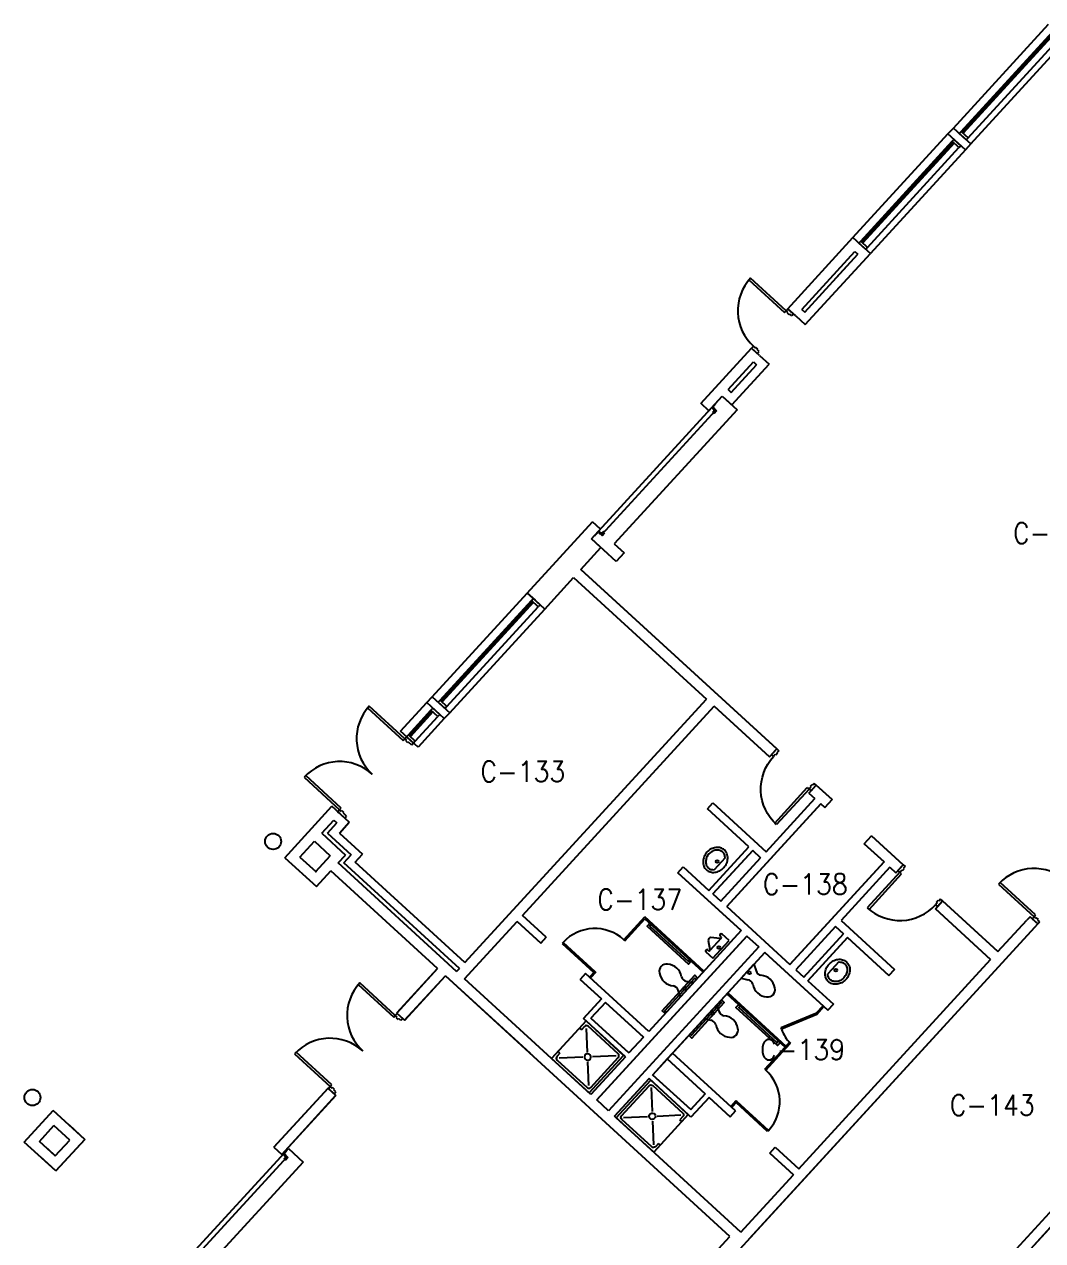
# Model space of a CAD drawing. Header units: inches. Extents: x -2 to 15026, y -1056 to 7065.
# Drawn here: x 3393 to 4154, y 4500 to 5408 of the extents above; entities that cross this region are included whole.
import ezdxf
from ezdxf.enums import TextEntityAlignment as Align

# ---------------------------------------------------------------- set-up
doc = ezdxf.new("R2010")
doc.units = ezdxf.units.IN
doc.header["$LTSCALE"] = 48
doc.header["$MEASUREMENT"] = 0
doc.layers.get('0').update_dxf_attribs({"linetype": 'CONTINUOUS'})
for name, color, linetype in [('A-DOOR', 5, 'CONTINUOUS'), ('A-FURN', 6, 'CONTINUOUS'), ('A-GLAZ', 1, 'CONTINUOUS'), ('A-GLAZ-DETL', 5, 'CONTINUOUS'), ('A-WALL', 7, 'CONTINUOUS'), ('A-WALL-SILL', 3, 'CONTINUOUS'), ('SP-RMNO', 7, 'CONTINUOUS'), ('SP-ROOM', 7, 'CONTINUOUS'), ('SP-ROOMF', 7, 'CONTINUOUS')]:
    doc.layers.add(name, color=color, linetype=linetype)
doc.styles.add('ROMANS', font='ROMANS', dxfattribs={"width": 0.78})

# ---------------------------------------------------------------- blocks, each defined once
blk = doc.blocks.new('FMGRM1')
at = {"style": 'ROMANS', "width": 0.9}
for tag, p in [('DATA1', (0, -0.2836)), ('DATA2', (0, -0.443)), ('DATA3', (0, -0.6024)), ('DATA4', (0, -0.7618)), ('DATA5', (0, -0.9213))]:
    blk.add_attdef(tag, text='', height=0.1172, dxfattribs=at).set_placement(p, align=Align.CENTER)
at = {"layer": 'SP-RMNO', "style": 'ROMANS', "width": 0.9}
blk.add_attdef('RMNUMB', text='', height=0.16, dxfattribs=at).set_placement((0, 0), align=Align.MIDDLE)

msp = doc.modelspace()

# ---------------------------------------------------------------- linework, layer by layer
at = {"layer": 'A-DOOR', "linetype": 'Continuous'}
for p, q in [((3935.33, 5218.29), (3934.15, 5217)), ((3934.15, 5217), (3960.69, 5192.68)), ((3961.87, 5193.97), (3935.33, 5218.29)), ((3961.87, 5193.97), (3963.22, 5195.45)), ((3963.22, 5195.45), (3967.46, 5191.56)), ((3960.69, 5192.68), (3961.87, 5193.97)), ((3963.3, 5192.66), (3961.87, 5193.97)), ((3962.88, 5192.2), (3963.3, 5192.66)), ((3964.26, 5190.94), (3962.88, 5192.2)), ((3964.68, 5191.4), (3964.26, 5190.94)), ((3966.11, 5190.09), (3964.68, 5191.4)), ((3967.46, 5191.56), (3966.11, 5190.09)), ((3937.55, 5167.43), (3936.2, 5165.96)), ((3936.2, 5165.96), (3940.44, 5162.07)), ((3938.98, 5166.12), (3937.55, 5167.43)), ((3939.4, 5166.58), (3938.98, 5166.12)), ((3940.78, 5165.32), (3939.4, 5166.58)), ((3940.36, 5164.86), (3940.78, 5165.32)), ((3941.79, 5163.55), (3940.36, 5164.86)), ((3940.44, 5162.07), (3941.79, 5163.55)), ((3816.55, 5023.55), (3914.21, 5130.12)), ((3906.57, 5121.79), (3909.28, 5124.74)), ((3909.29, 5124.38), (3907.1, 5121.99)), ((3914.21, 5130.12), (3925.27, 5119.99)), ((3909.08, 5119.34), (3824.41, 5026.94)), ((3925.27, 5119.99), (3833.6, 5019.95)), ((3907.13, 5121.28), (3906.57, 5121.79)), ((3907.11, 5121.63), (3907.45, 5121.32)), ((3908.42, 5120.1), (3907.13, 5121.28)), ((3908.48, 5119.85), (3907.13, 5121.08)), ((3907.26, 5118.3), (3908.49, 5119.65)), ((3908.79, 5119.76), (3907.27, 5118.1)), ((3907.31, 5120.59), (3907.47, 5120.77)), ((3907.31, 5120.59), (3907.71, 5120.21)), ((3907.34, 5120.4), (3907.59, 5120.67)), ((3907.34, 5120.4), (3907.52, 5120.23)), ((3907.44, 5121.56), (3909.93, 5119.28)), ((3908.4, 5120.45), (3907.45, 5121.32)), ((3907.52, 5120.23), (3907.77, 5120.5)), ((3907.71, 5120.21), (3907.88, 5120.4)), ((3908.02, 5121.37), (3907.85, 5121.18)), ((3908.13, 5121.27), (3907.96, 5121.08)), ((3908.02, 5121.37), (3908.43, 5121)), ((3908.1, 5117.53), (3909.58, 5119.14)), ((3909.93, 5119.28), (3908.11, 5117.29)), ((3908.32, 5121.1), (3908.15, 5120.91)), ((3908.43, 5121), (3908.26, 5120.81)), ((3909.57, 5119.38), (3908.4, 5120.45)), ((3908.42, 5120.1), (3908.79, 5119.76)), ((3834.98, 5006.66), (3816.55, 5023.55)), ((3819.4, 5026.29), (3821.6, 5028.68)), ((3822.31, 5028.71), (3821.75, 5029.22)), ((3821.95, 5028.7), (3822.29, 5028.39)), ((3822.05, 5028.38), (3824.54, 5026.1)), ((3823.24, 5027.52), (3822.29, 5028.39)), ((3822.3, 5027.82), (3822.7, 5027.44)), ((3823.6, 5027.53), (3822.31, 5028.71)), ((3822.41, 5027.71), (3822.58, 5027.9)), ((3823.85, 5027.49), (3822.5, 5028.72)), ((3822.59, 5027.55), (3822.76, 5027.73)), ((3822.7, 5027.44), (3822.87, 5027.63)), ((3823.2, 5028.58), (3822.95, 5028.31)), ((3823.01, 5028.6), (3823.42, 5028.23)), ((3823.39, 5028.41), (3823.14, 5028.14)), ((3823.2, 5028.58), (3823.39, 5028.41)), ((3824.41, 5026.45), (3823.24, 5027.52)), ((3823.42, 5028.23), (3823.25, 5028.04)), ((3823.6, 5027.53), (3823.96, 5027.19)), ((3823.96, 5027.19), (3825.48, 5028.85)), ((3825.29, 5028.85), (3824.05, 5027.5)), ((3824.54, 5026.1), (3826.37, 5028.09)), ((3826.13, 5028.08), (3824.65, 5026.46)), ((3833.6, 5019.95), (3840.97, 5013.19)), ((3840.97, 5013.19), (3834.98, 5006.66)), ((3650.6, 4898.69), (3649.42, 4897.4)), ((3649.42, 4897.4), (3675.96, 4873.08)), ((3677.15, 4874.37), (3650.6, 4898.69)), ((3675.96, 4873.08), (3677.15, 4874.37)), ((3677.15, 4874.37), (3678.5, 4875.85)), ((3678.58, 4873.06), (3677.15, 4874.37)), ((3678.15, 4872.6), (3678.58, 4873.06)), ((3679.54, 4871.33), (3678.15, 4872.6)), ((3679.96, 4871.79), (3679.54, 4871.33)), ((3682.31, 4869.64), (3679.96, 4871.79)), ((3683.66, 4871.12), (3682.31, 4869.64)), ((3951.04, 4862.44), (3954.93, 4866.68)), ((3952.52, 4861.09), (3951.04, 4862.44)), ((3953.83, 4862.51), (3952.52, 4861.09)), ((3954.29, 4862.09), (3953.83, 4862.51)), ((3955.55, 4863.47), (3954.29, 4862.09)), ((3954.93, 4866.68), (3956.4, 4865.32)), ((3956.4, 4865.32), (3955.09, 4863.9)), ((3955.09, 4863.9), (3955.55, 4863.47)), ((3603.14, 4846.9), (3601.96, 4845.61)), ((3601.96, 4845.61), (3628.5, 4821.28)), ((3629.68, 4822.57), (3603.14, 4846.9)), ((3982.94, 4841), (3981.64, 4839.57)), ((3984.42, 4839.65), (3982.94, 4841)), ((3953.45, 4811.4), (3977.77, 4837.95)), ((3979.06, 4836.76), (3954.74, 4810.22)), ((3977.77, 4837.95), (3979.06, 4836.76)), ((3980.37, 4838.19), (3979.06, 4836.76)), ((3979.06, 4836.76), (3980.53, 4835.41)), ((3981.17, 4840), (3979.91, 4838.61)), ((3979.91, 4838.61), (3980.37, 4838.19)), ((3980.53, 4835.41), (3984.42, 4839.65)), ((3981.64, 4839.57), (3981.17, 4840)), ((3628.5, 4821.28), (3627.15, 4819.81)), ((3627.15, 4819.81), (3632.31, 4815.08)), ((3628.5, 4821.28), (3629.68, 4822.57)), ((3629.93, 4819.97), (3628.5, 4821.28)), ((3630.35, 4820.43), (3629.93, 4819.97)), ((3631.73, 4819.17), (3630.35, 4820.43)), ((3631.31, 4818.71), (3631.73, 4819.17)), ((3633.66, 4816.55), (3631.31, 4818.71)), ((3632.31, 4815.08), (3633.66, 4816.55)), ((3954.74, 4810.22), (3953.45, 4811.4)), ((4045.41, 4775.96), (4049.3, 4780.2)), ((4049.3, 4780.2), (4050.77, 4778.85)), ((4050.77, 4778.85), (4049.46, 4777.42)), ((4049.46, 4777.42), (4049.93, 4777)), ((4046.89, 4774.61), (4022.57, 4748.07)), ((4023.86, 4746.89), (4048.18, 4773.43)), ((4046.89, 4774.61), (4045.41, 4775.96)), ((4048.2, 4776.04), (4046.89, 4774.61)), ((4048.18, 4773.43), (4046.89, 4774.61)), ((4048.66, 4775.62), (4048.2, 4776.04)), ((4049.93, 4777), (4048.66, 4775.62)), ((4120.54, 4765.76), (4147.09, 4741.44)), ((4148.27, 4742.73), (4121.72, 4767.05)), ((4074.74, 4751.72), (4073.43, 4750.29)), ((4073.43, 4750.29), (4074.91, 4748.94)), ((4075.55, 4753.52), (4074.28, 4752.14)), ((4074.28, 4752.14), (4074.74, 4751.72)), ((4074.91, 4748.94), (4078.79, 4753.18)), ((4076.01, 4753.1), (4075.55, 4753.52)), ((4077.32, 4754.53), (4076.01, 4753.1)), ((4078.79, 4753.18), (4077.32, 4754.53)), ((4022.57, 4748.07), (4023.86, 4746.89)), ((4147.09, 4741.44), (4145.73, 4739.96)), ((4147.09, 4741.44), (4148.27, 4742.73)), ((4148.51, 4740.13), (4147.09, 4741.44)), ((4145.73, 4739.96), (4149.97, 4736.08)), ((4148.94, 4740.59), (4148.51, 4740.13)), ((4150.32, 4739.32), (4148.94, 4740.59)), ((4149.9, 4738.86), (4150.32, 4739.32)), ((4151.33, 4737.55), (4149.9, 4738.86)), ((4149.97, 4736.08), (4151.33, 4737.55)), ((3841.4, 4723.53), (3840.66, 4724.2)), ((3795.45, 4722.23), (3794.77, 4721.49)), ((3794.77, 4721.49), (3818.37, 4699.87)), ((3795.45, 4722.23), (3819.04, 4700.61)), ((3643.54, 4692.06), (3642.36, 4690.77)), ((3642.36, 4690.77), (3668.9, 4666.45)), ((3670.08, 4667.74), (3643.54, 4692.06)), ((3670.08, 4667.74), (3671.43, 4669.21)), ((3671.43, 4669.21), (3675.67, 4665.33)), ((3984.24, 4669.23), (3958.16, 4658.4)), ((3668.9, 4666.45), (3670.08, 4667.74)), ((3671.51, 4666.43), (3670.08, 4667.74)), ((3671.09, 4665.97), (3671.51, 4666.43)), ((3672.47, 4664.7), (3671.09, 4665.97)), ((3672.89, 4665.16), (3672.47, 4664.7)), ((3674.32, 4663.85), (3672.89, 4665.16)), ((3675.67, 4665.33), (3674.32, 4663.85)), ((3984.82, 4668.39), (3958.55, 4657.48)), ((3958.55, 4657.48), (3958.16, 4658.4)), ((3596.07, 4640.26), (3594.89, 4638.97)), ((3594.89, 4638.97), (3621.44, 4614.65)), ((3622.62, 4615.94), (3596.07, 4640.26)), ((3621.44, 4614.65), (3620.08, 4613.18)), ((3621.44, 4614.65), (3622.62, 4615.94)), ((3622.86, 4613.34), (3621.44, 4614.65)), ((3620.08, 4613.18), (3624.32, 4609.29)), ((3623.29, 4613.8), (3622.86, 4613.34)), ((3624.67, 4612.53), (3623.29, 4613.8)), ((3624.25, 4612.07), (3624.67, 4612.53)), ((3625.68, 4610.76), (3624.25, 4612.07)), ((3624.32, 4609.29), (3625.68, 4610.76)), ((3948.12, 4580.98), (3924.52, 4602.6)), ((3948.79, 4581.71), (3925.2, 4603.33)), ((3948.79, 4581.71), (3948.12, 4580.98)), ((3515.3, 4486.61), (3590.23, 4568.37)), ((3589.21, 4562.09), (3523.16, 4490)), ((3586.45, 4564.25), (3589.15, 4567.2)), ((3587, 4563.74), (3586.45, 4564.25)), ((3589.17, 4566.84), (3586.97, 4564.45)), ((3586.99, 4564.09), (3587.32, 4563.79)), ((3588.29, 4562.56), (3587, 4563.74)), ((3588.36, 4562.31), (3587.01, 4563.54)), ((3587.13, 4560.76), (3588.36, 4562.11)), ((3588.66, 4562.22), (3587.14, 4560.56)), ((3587.18, 4563.05), (3587.35, 4563.23)), ((3587.18, 4563.05), (3587.58, 4562.68)), ((3587.21, 4562.86), (3587.46, 4563.13)), ((3587.21, 4562.86), (3587.39, 4562.69)), ((3587.31, 4564.03), (3589.8, 4561.74)), ((3588.28, 4562.91), (3587.32, 4563.79)), ((3587.39, 4562.69), (3587.64, 4562.96)), ((3587.58, 4562.68), (3587.75, 4562.86)), ((3587.89, 4563.83), (3587.73, 4563.64)), ((3588.01, 4563.73), (3587.84, 4563.54)), ((3587.89, 4563.83), (3588.3, 4563.46)), ((3587.97, 4559.99), (3589.45, 4561.61)), ((3589.8, 4561.74), (3587.98, 4559.75)), ((3588.19, 4563.56), (3588.02, 4563.37)), ((3588.3, 4563.46), (3588.13, 4563.27)), ((3589.44, 4561.84), (3588.28, 4562.91)), ((3588.29, 4562.56), (3588.66, 4562.22)), ((3590.23, 4568.37), (3601.28, 4558.24)), ((3601.28, 4558.24), (3532.35, 4483.01))]:
    msp.add_line(p, q, dxfattribs=at)
for centre, radius, start, end in [((3909.11, 5124.55), 0.25, 317.5, 47.5), ((3907.28, 5121.82), 0.25, 137.5, 227.5), ((3907.23, 5121.19), 0.141, 137.5, 227.5), ((3907.36, 5118.2), 0.141, 137.5, 227.5), ((3907.56, 5121.45), 0.169, 137.5, 227.5), ((3908.22, 5117.41), 0.169, 137.5, 227.5), ((3908.23, 5120.27), 0.25, 317.5, 47.5), ((3908.39, 5119.74), 0.141, 317.5, 47.5), ((3909.45, 5119.26), 0.169, 317.5, 47.5), ((3819.22, 5026.46), 0.25, 227.5, 317.5), ((3821.78, 5028.51), 0.25, 47.5, 137.5), ((3822.18, 5028.27), 0.169, 47.5, 137.5), ((3822.41, 5028.62), 0.141, 47.5, 137.5), ((3823.41, 5027.7), 0.25, 227.5, 317.5), ((3823.95, 5027.59), 0.141, 227.5, 317.5), ((3824.52, 5026.57), 0.169, 227.5, 317.5), ((3825.39, 5028.75), 0.141, 47.5, 137.5), ((3826.25, 5027.96), 0.169, 47.5, 137.5), ((3819.04, 4700.61), 32, 47.50366, 137.5), ((3981.44, 4664.7), 24, 197.5, 227.5), ((3925.2, 4603.33), 32, 317.5, 47.49634), ((3587.15, 4564.28), 0.25, 137.5, 227.5), ((3587.1, 4563.65), 0.141, 137.5, 227.5), ((3587.23, 4560.67), 0.141, 137.5, 227.5), ((3587.43, 4563.91), 0.169, 137.5, 227.5), ((3588.09, 4559.87), 0.169, 137.5, 227.5), ((3588.11, 4562.73), 0.25, 317.5, 47.5), ((3588.26, 4562.2), 0.141, 317.5, 47.5), ((3588.98, 4567.01), 0.25, 317.5, 47.5), ((3589.33, 4561.72), 0.169, 317.5, 47.5)]:
    msp.add_arc(centre, radius, start, end, dxfattribs=at)
for centre, major_axis, start_param, end_param in [((3961.87, 5193.97), (25.46, 25.46), 1.614429, 3.185226), ((3677.15, 4874.37), (-25.46, 25.46), 0.043633, 1.614429), ((3628.5, 4821.28), (-25.46, 25.46), -1.527163, 0.043633), ((4147.09, 4741.44), (25.46, -25.46), 1.61443, 3.185226), ((4046.89, 4774.61), (-25.46, 25.46), 1.614429, 3.185226), ((3670.08, 4667.74), (25.46, 25.46), 1.614429, 3.185226), ((3621.44, 4614.65), (-25.46, 25.46), -1.527163, 0.043633)]:
    msp.add_ellipse(centre, major_axis=major_axis, ratio=1, start_param=start_param, end_param=end_param, dxfattribs=at)
at = {"layer": 'A-DOOR', "linetype": 'Continuous', "extrusion": (0, 0, -1)}
msp.add_ellipse((3979.06, 4836.76), major_axis=(25.46, 25.46), ratio=1, start_param=3.097959, end_param=4.668756, dxfattribs=at)
at = {"layer": 'A-DOOR', "linetype": 'Continuous'}
for p in [(3627.52, 4819.47), (3620.45, 4612.84)]:
    msp.add_point(p, dxfattribs=at)
at = {"layer": 'A-FURN', "linetype": 'Continuous'}
for p, q in [((4020.3, 4795.92), (4020.3, 4795.92)), ((3916.34, 4785.48), (3908.15, 4776.54)), ((3903.72, 4723.71), (3905.08, 4717.05)), ((3913.21, 4725.19), (3905.11, 4716.34)), ((3912.51, 4725.16), (3905.75, 4725.92)), ((3907.13, 4710.41), (3919.3, 4723.68)), ((3912.78, 4726.94), (3913.52, 4726.26)), ((3919.3, 4723.68), (3914.13, 4728.41)), ((3901.97, 4715.14), (3907.13, 4710.41)), ((3904.06, 4715.94), (3903.32, 4716.62)), ((3928.39, 4695.62), (3937.85, 4705.94)), ((3937.85, 4705.94), (3939.48, 4701.05)), ((4001.26, 4707.62), (3993.08, 4698.69)), ((3892.49, 4691.96), (3883.03, 4681.64)), ((3892.49, 4691.96), (3887.48, 4693.16)), ((3928.39, 4695.62), (3933.4, 4694.42)), ((3883.03, 4681.64), (3881.4, 4686.52)), ((3910.18, 4675.75), (3900.72, 4665.43)), ((3910.18, 4675.75), (3911.81, 4670.86)), ((3812.57, 4663.58), (3786.84, 4635.49)), ((3811.4, 4659.48), (3809.15, 4657.03)), ((3840.59, 4637.9), (3812.57, 4663.58)), ((3836.5, 4639.06), (3814.09, 4659.6)), ((3900.72, 4665.43), (3905.73, 4664.23)), ((3807.75, 4658.31), (3809.15, 4657.03)), ((3813.56, 4640.28), (3812.81, 4658.08)), ((3786.84, 4635.49), (3814.86, 4609.82)), ((3793.07, 4639.48), (3790.81, 4637.02)), ((3790.93, 4634.33), (3813.35, 4613.79)), ((3793.07, 4639.48), (3791.66, 4640.76)), ((3810.14, 4636.54), (3792.34, 4635.74)), ((3814.63, 4615.31), (3813.87, 4633.12)), ((3814.86, 4609.82), (3840.59, 4637.9)), ((3816.03, 4613.91), (3836.62, 4636.37)), ((3835.1, 4637.65), (3817.3, 4636.86)), ((3835.12, 4591.26), (3860.85, 4619.34)), ((3839.09, 4592.78), (3859.68, 4615.25)), ((3860.85, 4619.34), (3888.87, 4593.66)), ((3862.36, 4615.37), (3884.78, 4594.82)), ((3861.08, 4613.84), (3861.84, 4596.04)), ((3863.14, 4565.58), (3835.12, 4591.26)), ((3861.62, 4569.55), (3839.21, 4590.09)), ((3840.61, 4591.5), (3858.41, 4592.3)), ((3862.15, 4588.88), (3862.9, 4571.08)), ((3888.87, 4593.66), (3863.14, 4565.58)), ((3865.57, 4592.62), (3883.37, 4593.41)), ((3884.9, 4592.14), (3882.64, 4589.68)), ((3884.04, 4588.4), (3882.64, 4589.68)), ((3866.56, 4572.13), (3864.31, 4569.67)), ((3866.56, 4572.13), (3867.96, 4570.84))]:
    msp.add_line(p, q, dxfattribs=at)
for points in [[(3915.88, 4791.25, 0.115836), (3912.97, 4792.88, 0.104065), (3909.38, 4793.14, 0.09084), (3905.92, 4792.01, 0.083285), (3902.85, 4789.62, 0.083285), (3900.73, 4786.35, 0.09084), (3899.91, 4782.81, 0.104065), (3900.49, 4779.25, 0.115836), (3902.36, 4776.5, 0.115836), (3905.27, 4774.87, 0.104065), (3908.86, 4774.61, 0.09084), (3912.32, 4775.73, 0.083285), (3915.39, 4778.13, 0.083285), (3917.51, 4781.4, 0.09084), (3918.33, 4784.94, 0.104065), (3917.75, 4788.49, 0.115836), (3915.88, 4791.25)], [(3914.52, 4789.77, 0.115836), (3912.42, 4790.95, 0.104065), (3909.64, 4791.16, 0.09084), (3906.88, 4790.25, 0.083285), (3904.33, 4788.27, 0.083285), (3902.57, 4785.55, 0.09084), (3901.91, 4782.72, 0.104065), (3902.35, 4779.97, 0.115836), (3903.72, 4777.98, 0.115836), (3905.82, 4776.79, 0.087296), (3908.15, 4776.54)], [(3916.34, 4785.48, 0.087296), (3915.89, 4787.77, 0.115836), (3914.52, 4789.77)], [(4007.05, 4707.67, -0.115836), (4008.93, 4704.92, -0.104065), (4009.5, 4701.36, -0.09084), (4008.68, 4697.82, -0.083285), (4006.56, 4694.55, -0.083285), (4003.49, 4692.16, -0.09084), (4000.04, 4691.03, -0.104065), (3996.45, 4691.29, -0.115836), (3993.54, 4692.92, -0.115836), (3991.66, 4695.68, -0.104065), (3991.09, 4699.23, -0.09084), (3991.91, 4702.77, -0.083285), (3994.03, 4706.04, -0.083285), (3997.1, 4708.43, -0.09084), (4000.55, 4709.56, -0.104065), (4004.14, 4709.3, -0.115836), (4007.05, 4707.67)], [(4005.7, 4706.19, -0.115836), (4007.06, 4704.2, -0.104065), (4007.51, 4701.45, -0.09084), (4006.85, 4698.62, -0.083285), (4005.09, 4695.9, -0.083285), (4002.54, 4693.91, -0.09084), (3999.77, 4693.01, -0.104065), (3997, 4693.21, -0.115836), (3994.89, 4694.4, -0.115836), (3993.53, 4696.4, -0.087296), (3993.08, 4698.69)], [(4001.26, 4707.62, -0.087296), (4003.59, 4707.38, -0.115836), (4005.7, 4706.19)]]:
    msp.add_lwpolyline(points, format="xyb", dxfattribs=at)
for points in [[(3860.11, 4736.55), (3858.08, 4734.34), (3889.05, 4705.96), (3891.07, 4708.18)], [(3861.21, 4735.54), (3860.2, 4734.43), (3888.95, 4708.08), (3889.97, 4709.19)], [(3871.54, 4669.1), (3869.33, 4671.13), (3893.66, 4697.67), (3895.87, 4695.65)], [(3872.56, 4670.21), (3871.45, 4671.22), (3893.75, 4695.55), (3894.85, 4694.54)], [(3889.24, 4652.89), (3891.45, 4650.86), (3915.77, 4677.41), (3913.56, 4679.43)], [(3890.25, 4654), (3891.36, 4652.98), (3913.65, 4677.31), (3912.55, 4678.33)], [(3957.43, 4647.37), (3955.4, 4645.16), (3924.43, 4673.54), (3926.46, 4675.75)], [(3956.32, 4648.39), (3955.31, 4647.28), (3926.55, 4673.63), (3927.57, 4674.73)]]:
    msp.add_lwpolyline(points, dxfattribs=at)
for centre in [(3910.39, 4782.71), (3911.74, 4718.4), (3934.59, 4699.43), (3999.02, 4701.46), (3886.29, 4688.15), (3906.93, 4669.24)]:
    msp.add_circle(centre, 1, dxfattribs=at)
for centre, radius, start, end in [((3906.21, 4723.47), 2.5, 100.6301, 174.3699), ((3913.46, 4727.67), 1, 47.5, 227.5), ((3912.83, 4725.88), 0.791, 245.93495, 29.06505), ((3902.65, 4715.88), 1, 47.5, 227.5), ((3904.38, 4716.66), 0.791, 245.93495, 29.06505), ((3872.5, 4700.78), 5.3, 79.39079, 195.60921), ((3872.86, 4694.96), 11.05, 8.19235, 86.80765), ((3878.33, 4700.93), 11.05, 188.19235, 266.80765), ((3888.68, 4698.16), 5.15, 198.4454, 256.5546), ((3944.36, 4702.68), 5.15, 198.4454, 256.5546), ((3942.55, 4686.64), 11.05, 8.19235, 86.80765), ((3876.52, 4684.89), 5.15, 18.4454, 76.5546), ((3932.2, 4689.41), 5.15, 18.4454, 76.5546), ((3948.02, 4692.62), 11.05, 188.19235, 266.80765), ((3948.38, 4686.79), 5.3, 259.39079, 15.60921), ((3916.69, 4672.49), 5.15, 198.4454, 256.5546), ((3904.53, 4659.22), 5.15, 18.4454, 76.5546), ((3920.35, 4662.43), 11.05, 188.19235, 266.80765), ((3914.88, 4656.45), 11.05, 8.19235, 86.80765), ((3920.72, 4656.6), 5.3, 259.39079, 15.60921)]:
    msp.add_arc(centre, radius, start, end, dxfattribs=at)
for centre, major_axis, ratio, start_param, end_param in [((3812.8, 4658.2), (1.29, 1.4), 0.997876, 0.000001, 1.570797), ((3792.21, 4635.73), (1.29, 1.4), 0.997876, 1.570797, 3.141593), ((3813.72, 4636.7), (-1.35, 1.96), 0.997091, 3.236242, 9.519417), ((3835.22, 4637.66), (1.29, 1.4), 0.997876, -1.570796, 0.000001), ((3814.63, 4615.19), (1.29, 1.4), 0.997876, 3.141593, 4.71239)]:
    msp.add_ellipse(centre, major_axis=major_axis, ratio=ratio, start_param=start_param, end_param=end_param, dxfattribs=at)
at = {"layer": 'A-FURN', "linetype": 'Continuous', "extrusion": (0, 0, -1)}
for centre, major_axis, ratio, start_param, end_param in [((3861.08, 4613.96), (1.29, 1.4), 0.997876, 4.712388, 6.283184), ((3840.49, 4591.5), (1.29, 1.4), 0.997876, 3.141592, 4.712388), ((3861.99, 4592.46), (1.68, 1.69), 0.996918, 1.660066, 7.943241), ((3883.49, 4593.42), (1.29, 1.4), 0.997876, -0.000001, 1.570796), ((3862.91, 4570.96), (1.29, 1.4), 0.997876, 1.570796, 3.141592)]:
    msp.add_ellipse(centre, major_axis=major_axis, ratio=ratio, start_param=start_param, end_param=end_param, dxfattribs=at)
at = {"layer": 'A-GLAZ', "linetype": 'Continuous'}
for p, q in [((4092.63, 5327.79), (4160.86, 5402.26)), ((4161.6, 5401.58), (4093.37, 5327.12)), ((4162.34, 5400.9), (4094.1, 5326.44)), ((4097.79, 5323.06), (4166.03, 5397.53)), ((4017.64, 5245.95), (4085.87, 5320.42)), ((4086.61, 5319.74), (4018.38, 5245.28)), ((4087.35, 5319.07), (4019.11, 5244.6)), ((4022.8, 5241.22), (4091.03, 5315.69)), ((3703.49, 4903.12), (3771.72, 4977.58)), ((3772.46, 4976.91), (3704.23, 4902.44)), ((3773.2, 4976.23), (3704.96, 4901.77)), ((3708.65, 4898.39), (3776.89, 4972.85)), ((3679.85, 4877.32), (3696.73, 4895.75)), ((3697.47, 4895.07), (3680.59, 4876.64)), ((3698.21, 4894.4), (3681.32, 4875.97)), ((3685.01, 4872.59), (3701.89, 4891.02))]:
    msp.add_line(p, q, dxfattribs=at)
at = {"layer": 'A-GLAZ-DETL', "linetype": 'Continuous'}
for p, q in [((4091.28, 5326.32), (4092.63, 5327.79)), ((4096.44, 5321.59), (4091.28, 5326.32)), ((4092.63, 5327.79), (4097.79, 5323.06)), ((4097.79, 5323.06), (4096.44, 5321.59)), ((4085.87, 5320.42), (4087.23, 5321.89)), ((4091.03, 5315.69), (4085.87, 5320.42)), ((4087.23, 5321.89), (4092.39, 5317.16)), ((4092.39, 5317.16), (4091.03, 5315.69)), ((4016.29, 5244.48), (4017.64, 5245.95)), ((4021.45, 5239.75), (4016.29, 5244.48)), ((4017.64, 5245.95), (4022.8, 5241.22)), ((4022.8, 5241.22), (4021.45, 5239.75)), ((3771.72, 4977.58), (3773.08, 4979.06)), ((3776.89, 4972.85), (3771.72, 4977.58)), ((3773.08, 4979.06), (3778.24, 4974.33)), ((3778.24, 4974.33), (3776.89, 4972.85)), ((3696.73, 4895.75), (3698.09, 4897.22)), ((3701.89, 4891.02), (3696.73, 4895.75)), ((3698.09, 4897.22), (3703.25, 4892.49)), ((3702.14, 4901.64), (3703.49, 4903.12)), ((3707.3, 4896.92), (3702.14, 4901.64)), ((3703.49, 4903.12), (3708.65, 4898.39)), ((3708.65, 4898.39), (3707.3, 4896.92)), ((3703.25, 4892.49), (3701.89, 4891.02)), ((3678.5, 4875.85), (3679.85, 4877.32)), ((3683.66, 4871.12), (3678.5, 4875.85)), ((3678.5, 4875.85), (3683.66, 4871.12)), ((3679.85, 4877.32), (3685.01, 4872.59)), ((3685.01, 4872.59), (3683.66, 4871.12))]:
    msp.add_line(p, q, dxfattribs=at)
at = {"layer": 'A-WALL', "linetype": 'Continuous'}
for p, q in [((4082.8, 5325.95), (4086.86, 5330.37)), ((4095.8, 5314.04), (4082.8, 5325.95)), ((4086.86, 5330.37), (4099.85, 5318.46)), ((4099.85, 5318.46), (4095.8, 5314.04)), ((3963.22, 5195.45), (4011.86, 5248.53)), ((4017.76, 5243.13), (4011.86, 5248.53)), ((4017.76, 5243.13), (4024.86, 5236.62)), ((3973.6, 5194.93), (4013.29, 5238.24)), ((3975.81, 5192.9), (4015.5, 5236.22)), ((3976.22, 5183.54), (4024.86, 5236.62)), ((3976.22, 5183.54), (4024.86, 5236.62)), ((3999.03, 5218.24), (4015.5, 5236.22)), ((4013.29, 5238.24), (4015.5, 5236.22)), ((3969.12, 5190.04), (3963.22, 5195.45)), ((3969.12, 5190.04), (3976.22, 5183.54)), ((3973.6, 5194.93), (3975.81, 5192.9)), ((3898.37, 5124.67), (3936.2, 5165.96)), ((3942.1, 5160.55), (3936.2, 5165.96)), ((3942.1, 5160.55), (3949.19, 5154.05)), ((3918.69, 5135), (3937.62, 5155.67)), ((3920.9, 5132.98), (3939.83, 5153.64)), ((3921.31, 5123.62), (3949.19, 5154.05)), ((3937.62, 5155.67), (3939.83, 5153.64)), ((3918.69, 5135), (3920.9, 5132.98)), ((3904.28, 5119.25), (3898.38, 5124.65)), ((3904.26, 5119.26), (3914.21, 5130.12)), ((3914.21, 5130.12), (3921.29, 5123.63)), ((3768.65, 4983.11), (3817.29, 5036.2)), ((3823.21, 5030.78), (3817.31, 5036.18)), ((3823.65, 5017.04), (3816.55, 5023.55)), ((3808.67, 5000.7), (3823.65, 5017.04)), ((3954.93, 4866.68), (3808.67, 5000.7)), ((3808.67, 5000.7), (3954.93, 4866.68)), ((3781.65, 4971.2), (3803.27, 4994.8)), ((3803.27, 4994.8), (3902.37, 4903.99)), ((3768.65, 4983.11), (3774.51, 4977.75)), ((3774.51, 4977.75), (3781.6, 4971.25)), ((3693.66, 4901.27), (3697.72, 4905.7)), ((3697.72, 4905.7), (3710.71, 4893.79)), ((3706.66, 4889.37), (3693.66, 4901.27)), ((3721.98, 4707.13), (3902.37, 4903.99)), ((3765.04, 4742.28), (3908.27, 4898.58)), ((3765.04, 4742.28), (3908.27, 4898.58)), ((3902.37, 4903.99), (3902.37, 4903.99)), ((3902.37, 4903.99), (3902.37, 4903.99)), ((3902.37, 4903.99), (3902.37, 4903.99)), ((3908.27, 4898.58), (3949.53, 4860.77)), ((3908.27, 4898.58), (3908.27, 4898.58)), ((3949.53, 4860.77), (3908.27, 4898.58)), ((3710.71, 4893.79), (3706.66, 4889.37)), ((3687.07, 4867.99), (3674.07, 4879.9)), ((3954.93, 4866.68), (3949.53, 4860.77)), ((3949.53, 4860.77), (3954.93, 4866.67)), ((3949.53, 4860.77), (3949.53, 4860.77)), ((3979.01, 4833.75), (3984.42, 4839.65)), ((3979.01, 4833.75), (3984.42, 4839.65)), ((3979.01, 4833.75), (3983.45, 4829.69)), ((3996.22, 4828.84), (3984.42, 4839.65)), ((3984.42, 4839.65), (3996.22, 4828.84)), ((3587.59, 4785.52), (3622.72, 4823.86)), ((3628.62, 4818.46), (3622.72, 4823.86)), ((3903.11, 4821.93), (3907.16, 4826.35)), ((3903.11, 4821.93), (3907.16, 4826.35)), ((3907.16, 4826.35), (3946.96, 4789.88)), ((3907.16, 4826.35), (3946.96, 4789.88)), ((3917.61, 4748.96), (3987.87, 4825.64)), ((3987.87, 4825.64), (3917.61, 4748.96)), ((3946.96, 4789.88), (3983.45, 4829.69)), ((3946.96, 4789.88), (3983.45, 4829.69)), ((3987.87, 4825.64), (3990.81, 4822.95)), ((3990.81, 4822.95), (3987.87, 4825.64)), ((3990.81, 4822.95), (3996.22, 4828.84)), ((3996.22, 4828.84), (3990.81, 4822.95)), ((3628.62, 4818.46), (3635.72, 4811.95)), ((3934.06, 4793.57), (3903.11, 4821.93)), ((3615.11, 4803.71), (3624.08, 4813.49)), ((3619.35, 4803.9), (3626.29, 4811.47)), ((3624.08, 4813.49), (3626.29, 4811.47)), ((3628.29, 4803.84), (3635.72, 4811.95)), ((3598.9, 4786.02), (3609.71, 4797.81)), ((3609.71, 4797.81), (3621.5, 4787)), ((3615.11, 4803.71), (3632.8, 4787.49)), ((3619.35, 4803.9), (3637.04, 4787.68)), ((3628.29, 4803.84), (3645.52, 4788.05)), ((4020.3, 4795.92), (4025.71, 4801.82)), ((4020.3, 4795.92), (4025.71, 4801.82)), ((4020.3, 4795.92), (4035.04, 4782.41)), ((4035.04, 4782.41), (4020.3, 4795.92)), ((4049.3, 4780.2), (4025.71, 4801.82)), ((4025.71, 4801.82), (4049.3, 4780.2)), ((3610.69, 4775.21), (3621.5, 4787)), ((3627.4, 4781.59), (3632.8, 4787.49)), ((3631.64, 4781.78), (3637.04, 4787.68)), ((3640.11, 4782.15), (3645.52, 4788.05)), ((3904.34, 4761.12), (3934.06, 4793.57)), ((3904.34, 4761.12), (3934.06, 4793.56)), ((3907.28, 4758.42), (3937.01, 4790.86)), ((3937.01, 4790.86), (3907.28, 4758.42)), ((3937.01, 4790.86), (3942.91, 4785.46)), ((3942.91, 4785.46), (3937.01, 4790.86)), ((3587.59, 4785.52), (3611.19, 4763.9)), ((3598.9, 4786.02), (3610.69, 4775.21)), ((3715.9, 4700.5), (3627.4, 4781.59)), ((3717.93, 4702.71), (3631.64, 4781.78)), ((3721.98, 4707.13), (3640.11, 4782.15)), ((3881.12, 4774.26), (3885.17, 4778.68)), ((3881.12, 4774.26), (3885.17, 4778.68)), ((3885.17, 4778.68), (3904.34, 4761.12)), ((3885.17, 4778.68), (3904.34, 4761.12)), ((3913.18, 4753.01), (3942.91, 4785.46)), ((3913.18, 4753.01), (3942.91, 4785.46)), ((4035.04, 4782.41), (3964.78, 4705.74)), ((3964.78, 4705.74), (4035.04, 4782.41)), ((4039.46, 4778.36), (4002.98, 4738.54)), ((4039.46, 4778.36), (4002.98, 4738.54)), ((4039.46, 4778.36), (4043.89, 4774.3)), ((4043.89, 4774.3), (4049.3, 4780.2)), ((4043.89, 4774.3), (4049.3, 4780.2)), ((4049.3, 4780.2), (4043.89, 4774.3)), ((3611.19, 4763.9), (3621.99, 4775.7)), ((3701.62, 4702.73), (3621.99, 4775.7)), ((3881.12, 4774.26), (3928.29, 4731.03)), ((3928.29, 4731.03), (3881.12, 4774.26)), ((3907.29, 4758.42), (3913.18, 4753.02)), ((3907.29, 4758.42), (3913.18, 4753.02)), ((4073.38, 4747.28), (4078.79, 4753.17)), ((4073.38, 4747.28), (4078.79, 4753.17)), ((4120.08, 4715.34), (4078.79, 4753.17)), ((4078.79, 4753.17), (4120.08, 4715.34)), ((3782.71, 4726.09), (3765.04, 4742.28)), ((3782.71, 4726.09), (3765.04, 4742.28)), ((3840.66, 4724.2), (3856.36, 4741.34)), ((3900.6, 4700.81), (3856.36, 4741.34)), ((3917.61, 4748.96), (3964.78, 4705.74)), ((3917.61, 4748.96), (3964.78, 4705.74)), ((4073.38, 4747.28), (4114.67, 4709.45)), ((4114.67, 4709.45), (4073.38, 4747.28)), ((4144.1, 4741.46), (4141.74, 4738.9)), ((4149.97, 4736.08), (4144.1, 4741.46)), ((3721.8, 4695.09), (3761, 4737.86)), ((3778.66, 4721.67), (3761, 4737.86)), ((3761, 4737.86), (3778.66, 4721.67)), ((3841.4, 4723.53), (3856.42, 4739.93)), ((3899.92, 4700.07), (3856.42, 4739.93)), ((3998.92, 4734.12), (3969.2, 4701.68)), ((3998.92, 4734.12), (3969.2, 4701.68)), ((3998.92, 4734.12), (4004.82, 4728.71)), ((4004.82, 4728.71), (3998.92, 4734.12)), ((4002.98, 4738.54), (4042.8, 4702.06)), ((4002.98, 4738.54), (4042.8, 4702.06)), ((4120.08, 4715.34), (4141.74, 4738.9)), ((4125.98, 4709.94), (4147.59, 4733.53)), ((4147.59, 4733.53), (4149.97, 4736.08)), ((3782.71, 4726.09), (3778.66, 4721.67)), ((3778.66, 4721.67), (3782.71, 4726.09)), ((3932.72, 4726.98), (3820.57, 4604.59)), ((3820.57, 4604.59), (3932.72, 4726.98)), ((3928.29, 4731.03), (3859.38, 4655.83)), ((3928.29, 4731.03), (3928.29, 4731.03)), ((3932.72, 4726.98), (3941.56, 4718.87)), ((3941.56, 4718.87), (3932.72, 4726.98)), ((3975.1, 4696.28), (4004.82, 4728.71)), ((3975.1, 4696.28), (4004.82, 4728.71)), ((3978.05, 4693.58), (4007.77, 4726.01)), ((4007.77, 4726.01), (3978.05, 4693.58)), ((4007.77, 4726.01), (4038.74, 4697.63)), ((4038.74, 4697.63), (4007.77, 4726.01)), ((3941.56, 4718.87), (3829.41, 4596.48)), ((3941.56, 4718.87), (3829.41, 4596.48)), ((3862.28, 4623.46), (3945.99, 4714.82)), ((3945.99, 4714.82), (3877.08, 4639.62)), ((3941.56, 4718.87), (3941.56, 4718.87)), ((3945.99, 4714.82), (3993.17, 4671.58)), ((3993.17, 4671.58), (3945.99, 4714.82)), ((4125.98, 4709.94), (3934.11, 4500.55)), ((3938.16, 4504.98), (4125.98, 4709.94)), ((3971.44, 4553.14), (4114.67, 4709.45)), ((3971.44, 4553.14), (4114.67, 4709.45)), ((3701.62, 4702.73), (3671.15, 4669.48)), ((3671.2, 4669.54), (3701.62, 4702.73)), ((3677.04, 4664.07), (3707.52, 4697.33)), ((3677.1, 4664.14), (3707.52, 4697.33)), ((3919.85, 4502.76), (3707.52, 4697.33)), ((3707.52, 4697.33), (3770.92, 4639.23)), ((3770.92, 4639.23), (3707.52, 4697.33)), ((3715.9, 4700.5), (3717.93, 4702.71)), ((3717.93, 4702.71), (3715.9, 4700.5)), ((3812.2, 4699.07), (3808.14, 4694.65)), ((3812.2, 4699.07), (3808.14, 4694.65)), ((3859.38, 4655.83), (3812.2, 4699.07)), ((3859.38, 4655.83), (3812.2, 4699.07)), ((3819.04, 4700.61), (3815.15, 4696.37)), ((3819.78, 4699.93), (3815.89, 4695.69)), ((3819.78, 4699.93), (3819.04, 4700.61)), ((3969.2, 4701.68), (3975.1, 4696.28)), ((3969.2, 4701.68), (3975.1, 4696.28)), ((3975.1, 4696.28), (3977.07, 4698.43)), ((4038.74, 4697.63), (4042.8, 4702.06)), ((4042.8, 4702.06), (4038.74, 4697.63)), ((3816.14, 4608.64), (3721.8, 4695.09)), ((3808.14, 4694.65), (3824, 4680.12)), ((3824, 4680.12), (3808.14, 4694.65)), ((3978.05, 4693.58), (3997.23, 4676.01)), ((3978.05, 4693.58), (3997.23, 4676.01)), ((3824, 4680.12), (3810.54, 4665.44)), ((3810.54, 4665.44), (3824, 4680.12)), ((3917.61, 4683.86), (3961.11, 4644)), ((3918.29, 4684.59), (3961.79, 4644.73)), ((3677.04, 4664.07), (3671.15, 4669.48)), ((3671.15, 4669.48), (3677.04, 4664.07)), ((3826.94, 4677.42), (3816.19, 4665.68)), ((3826.94, 4677.42), (3816.19, 4665.68)), ((3855.33, 4651.41), (3826.94, 4677.42)), ((3826.94, 4677.42), (3855.33, 4651.41)), ((3989.49, 4674.96), (3984.24, 4669.23)), ((3990.22, 4674.28), (3984.82, 4668.39)), ((3993.17, 4671.58), (3997.23, 4676.01)), ((3997.23, 4676.01), (3993.17, 4671.58)), ((3841.87, 4636.72), (3810.54, 4665.44)), ((3841.87, 4636.72), (3810.54, 4665.44)), ((3844.58, 4639.67), (3816.19, 4665.68)), ((3816.19, 4665.68), (3844.58, 4639.67)), ((3855.33, 4651.41), (3844.58, 4639.67)), ((3946.08, 4627.6), (3961.11, 4644)), ((3946.82, 4626.92), (3961.85, 4643.32)), ((3961.11, 4644), (3964.49, 4647.68)), ((3961.85, 4643.32), (3965.22, 4647)), ((3841.87, 4636.72), (3816.14, 4608.64)), ((3841.87, 4636.72), (3816.14, 4608.64)), ((3873.02, 4635.2), (3862.28, 4623.46)), ((3877.08, 4639.62), (3873.02, 4635.2)), ((3877.08, 4639.62), (3873.02, 4635.2)), ((3873.02, 4635.2), (3901.41, 4609.19)), ((3901.41, 4609.19), (3873.02, 4635.2)), ((3924.26, 4596.38), (3877.08, 4639.62)), ((3924.26, 4596.38), (3877.08, 4639.62)), ((3890.66, 4597.45), (3862.27, 4623.47)), ((3862.27, 4623.47), (3890.66, 4597.45)), ((3946.08, 4627.6), (3946.82, 4626.92)), ((3859.57, 4620.52), (3833.84, 4592.43)), ((3833.84, 4592.43), (3859.57, 4620.52)), ((3890.9, 4591.8), (3859.57, 4620.52)), ((3890.9, 4591.8), (3859.57, 4620.52)), ((3579.32, 4569.27), (3619.85, 4613.5)), ((3619.85, 4613.5), (3579.32, 4569.27)), ((3585.22, 4563.86), (3625.75, 4608.1)), ((3585.22, 4563.86), (3625.69, 4608.03)), ((3619.79, 4613.43), (3619.85, 4613.5)), ((3619.79, 4613.43), (3625.69, 4608.03)), ((3625.69, 4608.03), (3619.79, 4613.43)), ((3901.41, 4609.19), (3890.66, 4597.45)), ((3890.66, 4597.45), (3901.41, 4609.19)), ((3904.36, 4606.48), (3890.9, 4591.8)), ((3904.36, 4606.48), (3890.9, 4591.8)), ((3920.21, 4591.96), (3904.36, 4606.48)), ((3904.36, 4606.48), (3920.21, 4591.96)), ((3393.02, 4573.19), (3414.64, 4596.78)), ((3438.24, 4575.16), (3414.64, 4596.78)), ((3829.41, 4596.48), (3820.57, 4604.59)), ((3924.26, 4596.38), (3920.21, 4591.96)), ((3920.21, 4591.96), (3924.26, 4596.38)), ((3924.46, 4604.01), (3920.57, 4599.76)), ((3925.2, 4603.33), (3921.31, 4599.09)), ((3924.46, 4604.01), (3925.2, 4603.33)), ((4042.61, 4382.14), (4238.54, 4595.95)), ((3928.21, 4505.95), (3833.84, 4592.43)), ((3404.33, 4573.68), (3415.14, 4585.48)), ((3426.93, 4574.67), (3415.14, 4585.48)), ((3426.93, 4574.67), (3421.03, 4580.07)), ((3426.44, 4585.97), (3438.24, 4575.16)), ((3416.62, 4551.56), (3393.02, 4573.19)), ((3416.12, 4562.87), (3404.33, 4573.68)), ((3416.12, 4562.87), (3426.93, 4574.67)), ((3416.12, 4562.87), (3426.93, 4574.67)), ((3416.62, 4551.57), (3438.24, 4575.16)), ((3438.24, 4575.16), (3416.62, 4551.57)), ((3579.32, 4569.27), (3585.22, 4563.86)), ((3579.32, 4569.27), (3585.22, 4563.86)), ((3949.7, 4564.92), (3953.76, 4569.35)), ((3949.7, 4564.92), (3953.76, 4569.35)), ((3953.76, 4569.35), (3971.44, 4553.14)), ((3953.76, 4569.35), (3971.44, 4553.14)), ((4209.67, 4576.28), (4036.78, 4387.61)), ((3416.62, 4551.57), (3404.82, 4562.37)), ((3410.23, 4568.27), (3416.12, 4562.87)), ((3949.7, 4564.92), (3967.39, 4548.71)), ((3967.39, 4548.71), (3949.7, 4564.92)), ((3928.21, 4505.95), (3967.39, 4548.71)), ((3928.21, 4505.95), (3967.39, 4548.71)), ((4164.21, 4514.84), (4146.66, 4495.68)), ((3924.91, 4490.52), (3938.16, 4504.98)), ((3762.44, 4330.98), (3919.85, 4502.76)), ((3934.11, 4500.55), (3934.11, 4500.55))]:
    msp.add_line(p, q, dxfattribs=at)
for centre in [(3578.82, 4797.63), (3399.06, 4606.41)]:
    msp.add_circle(centre, 6, dxfattribs=at)
msp.add_point((3610.69, 4775.21), dxfattribs=at)
at = {"layer": 'A-WALL-SILL', "linetype": 'Continuous'}
for p, q in [((4086.86, 5330.37), (4157.79, 5407.78)), ((4099.85, 5318.46), (4170.78, 5395.87)), ((4011.86, 5248.53), (4082.8, 5325.95)), ((4095.79, 5314.04), (4024.86, 5236.62)), ((3697.72, 4905.7), (3768.65, 4983.11)), ((3710.71, 4893.79), (3781.64, 4971.2)), ((3674.07, 4879.9), (3693.66, 4901.27)), ((3706.65, 4889.37), (3687.07, 4867.99))]:
    msp.add_line(p, q, dxfattribs=at)

# ---------------------------------------------------------------- block references
at = {"layer": 'SP-ROOM', "linetype": 'Continuous'}
ref = msp.add_blockref('FMGRM1', (3765.33, 4849.82), dxfattribs=dict(at, xscale=96, yscale=96, zscale=96))
ref.add_attrib('RMNUMB', 'C-133', dxfattribs={"layer": 'SP-RMNO', "height": 15.36, "style": 'ROMANS', "width": 0.9}).set_placement((3765.33, 4849.82), align=Align.MIDDLE)
ref = msp.add_blockref('FMGRM1', (4115.89, 4600.8), dxfattribs=dict(at, xscale=96, yscale=96, zscale=96))
ref.add_attrib('RMNUMB', 'C-143', dxfattribs={"layer": 'SP-RMNO', "height": 15.36, "style": 'ROMANS', "width": 0.9}).set_placement((4115.89, 4600.8), align=Align.MIDDLE)
at = {"layer": 'SP-ROOMF', "linetype": 'Continuous'}
ref = msp.add_blockref('FMGRM1', (4163.1, 5027.87), dxfattribs=dict(at, xscale=96, yscale=96, zscale=96))
ref.add_attrib('RMNUMB', 'C-134', dxfattribs={"layer": 'SP-RMNO', "height": 15.36, "style": 'ROMANS', "width": 0.9}).set_placement((4163.1, 5027.87), align=Align.MIDDLE)
ref = msp.add_blockref('FMGRM1', (3976.32, 4765.69), dxfattribs=dict(at, xscale=96, yscale=96, zscale=96))
ref.add_attrib('RMNUMB', 'C-138', dxfattribs={"layer": 'SP-RMNO', "height": 15.36, "style": 'ROMANS', "width": 0.9}).set_placement((3976.32, 4765.69), align=Align.MIDDLE)
ref = msp.add_blockref('FMGRM1', (3852.62, 4754.2), dxfattribs=dict(at, xscale=96, yscale=96, zscale=96))
ref.add_attrib('RMNUMB', 'C-137', dxfattribs={"layer": 'SP-RMNO', "height": 15.36, "style": 'ROMANS', "width": 0.9}).set_placement((3852.62, 4754.2), align=Align.MIDDLE)
ref = msp.add_blockref('FMGRM1', (3974.25, 4642.16), dxfattribs=dict(at, xscale=96, yscale=96, zscale=96))
ref.add_attrib('RMNUMB', 'C-139', dxfattribs={"layer": 'SP-RMNO', "height": 15.36, "style": 'ROMANS', "width": 0.9}).set_placement((3974.25, 4642.16), align=Align.MIDDLE)

doc.saveas('drawing.dxf')
